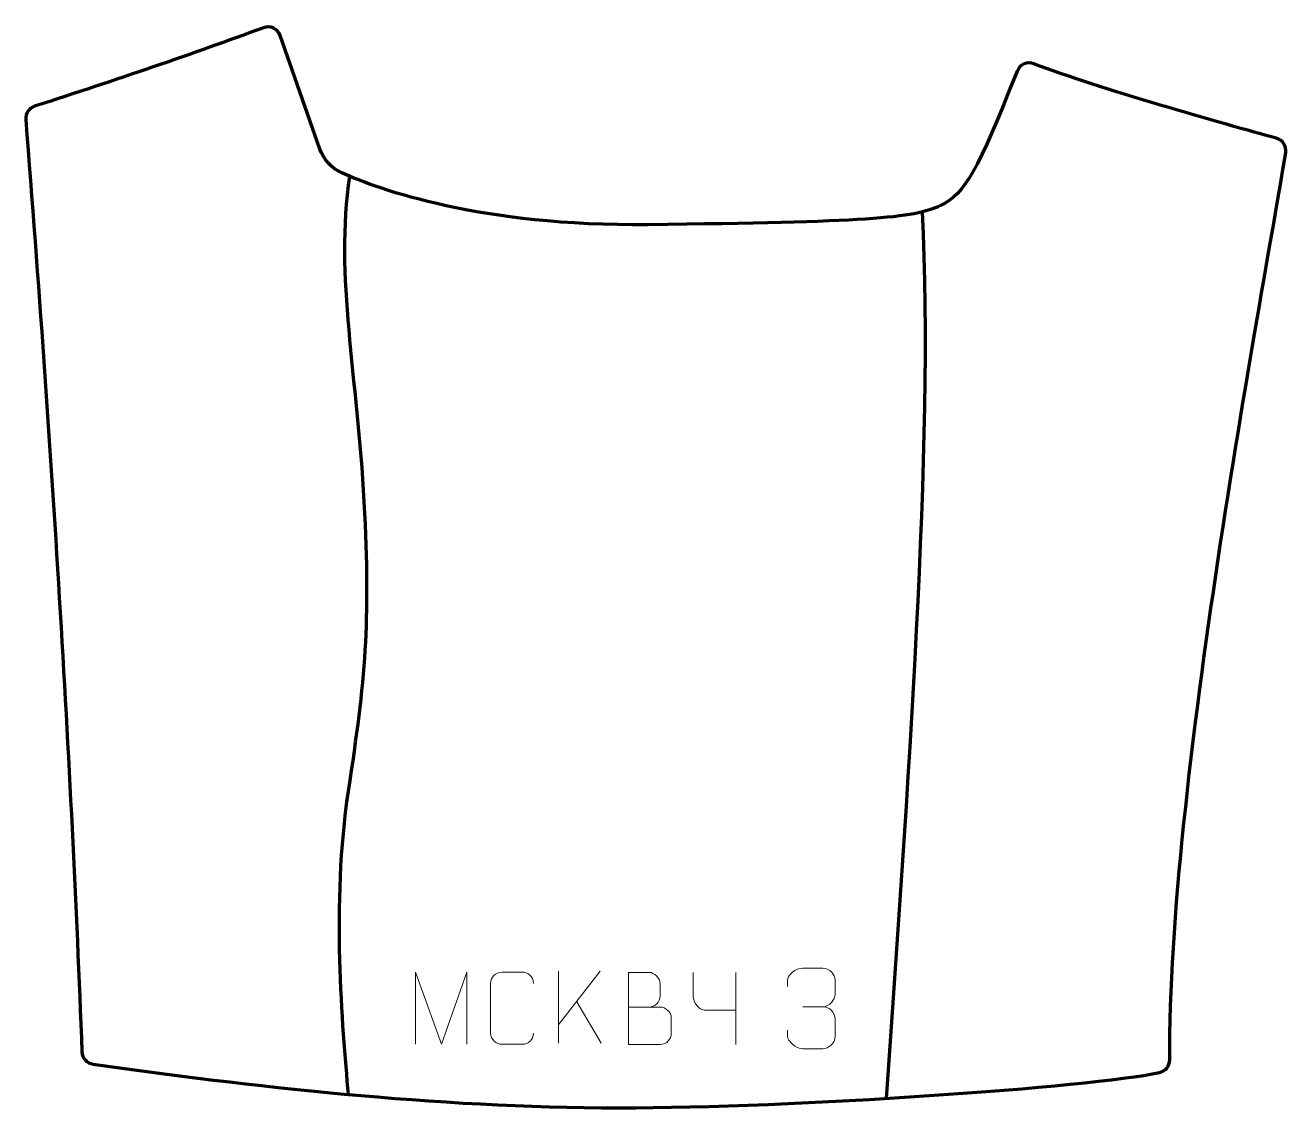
# Model space of a CAD drawing. Header units: millimetres. Extents: x -195 to 195, y -168 to 168.
import ezdxf

# ---------------------------------------------------------------- set-up
doc = ezdxf.new("R2010")
doc.units = ezdxf.units.MM
doc.header["$MEASUREMENT"] = 0
doc.layers.add('layer 2', color=7, linetype='Continuous')
doc.layers.add('layer 3', color=7, linetype='Continuous')

msp = doc.modelspace()

# ---------------------------------------------------------------- linework, layer by layer
at = {"layer": 'layer 2', "color": 230, "lineweight": 200}
msp.add_open_spline([(-177.7919, -150.1449), (-181.248, -59.4704), (-187.2015, 37.9532), (-195.2064, 138.7626), (-195.2064, 138.7626), (-195.3535, 140.617), (-194.2052, 142.3309), (-192.4346, 142.9021), (-192.4346, 142.9021), (-167.2043, 151.0435), (-143.3759, 159.1623), (-121.5478, 167.2494), (-121.5478, 167.2494), (-119.4438, 168.0287), (-117.112, 166.9298), (-116.3697, 164.8124), (-116.3697, 164.8124), (-116.3697, 164.8124), (-104.0328, 129.6228), (-104.0328, 129.6228), (-104.0328, 129.6228), (-102.8852, 126.3489), (-100.4485, 123.687), (-97.2845, 122.2646), (-97.2845, 122.2646), (-85.7296, 117.0696), (-54.272, 105.6247), (-2.3841, 106.2111), (-2.3841, 106.2111), (64.624, 106.9685), (80.1455, 108.1041), (88.222, 112.1423), (88.222, 112.1423), (95.9961, 116.0292), (99.5609, 122.7228), (111.9727, 153.8333), (111.9727, 153.8333), (112.788, 155.8765), (115.0927, 156.8833), (117.1455, 156.0917), (117.1455, 156.0917), (136.7275, 148.5423), (176.8443, 137.2033), (192.2604, 133.0158), (192.2604, 133.0158), (194.2437, 132.4771), (195.4967, 130.5298), (195.1676, 128.501), (195.1676, 128.501), (187.6513, 82.176), (158.8759, -67.2851), (159.2411, -152.633), (159.2411, -152.633), (159.2495, -154.5437), (157.9164, -156.1929), (156.046, -156.5827), (156.046, -156.5827), (134.2704, -161.1201), (43.4361, -167.5001), (-11.4699, -167.5001), (-11.4699, -167.5001), (-68.4262, -167.5001), (-127.1891, -160.6351), (-174.3452, -153.9648), (-174.3452, -153.9648), (-176.2682, -153.6928), (-177.7178, -152.0859), (-177.7919, -150.1449)], degree=3, knots=[0, 0, 0, 0, 0.05555556, 0.05555556, 0.05555556, 0.05555556, 0.11111111, 0.11111111, 0.11111111, 0.11111111, 0.16666667, 0.16666667, 0.16666667, 0.16666667, 0.22222222, 0.22222222, 0.22222222, 0.22222222, 0.27777778, 0.27777778, 0.27777778, 0.27777778, 0.33333333, 0.33333333, 0.33333333, 0.33333333, 0.38888889, 0.38888889, 0.38888889, 0.38888889, 0.44444444, 0.44444444, 0.44444444, 0.44444444, 0.5, 0.5, 0.5, 0.5, 0.55555556, 0.55555556, 0.55555556, 0.55555556, 0.61111111, 0.61111111, 0.61111111, 0.61111111, 0.66666667, 0.66666667, 0.66666667, 0.66666667, 0.72222222, 0.72222222, 0.72222222, 0.72222222, 0.77777778, 0.77777778, 0.77777778, 0.77777778, 0.83333333, 0.83333333, 0.83333333, 0.83333333, 0.88888889, 0.88888889, 0.88888889, 0.88888889, 1, 1, 1, 1], dxfattribs=at)
at = {"layer": 'layer 3', "color": 142, "lineweight": 200}
msp.add_open_spline([(-95.1934, -163.3598), (-97.078, -142.2517), (-100.4809, -104.4007), (-95.1934, -69.3389), (-95.1934, -69.3389), (-89.906, -34.277), (-88.3125, -17.9413), (-90.3047, 20.3081), (-90.3047, 20.3081), (-92.2968, 58.5576), (-99.4469, 90.5631), (-94.7761, 121.1768)], degree=3, knots=[0, 0, 0, 0, 0.25, 0.25, 0.25, 0.25, 0.5, 0.5, 0.5, 0.5, 1, 1, 1, 1], dxfattribs=at)
msp.add_open_spline([(71.5307, -164.5791), (77.8331, -70.9325), (86.2906, 37.4811), (82.6594, 110.1745)], degree=3, dxfattribs=at)
at = {"layer": 'layer 3', "color": 250, "lineweight": 9}
for points, knots in [([(40.8209, -129.9297), (40.8209, -129.9297), (40.8209, -128.0725), (40.8209, -128.0725), (40.8209, -128.0725), (40.8066, -126.3306), (43.4711, -124.2125), (45.5302, -124.2352), (45.5302, -124.2352), (47.5943, -124.2352), (49.6583, -124.2352), (51.722, -124.2352), (51.722, -124.2352), (53.9165, -124.2264), (55.5148, -126.0732), (55.5592, -127.9853), (55.5592, -127.9853), (55.5588, -129.4204), (55.5588, -130.8555), (55.5592, -132.291), (55.5592, -132.291), (55.5106, -133.9445), (53.908, -136.1745), (51.7097, -136.1645), (51.7097, -136.1645), (53.9134, -136.1757), (55.5214, -137.9789), (55.5754, -140.0384), (55.5754, -140.0384), (55.575, -141.8231), (55.575, -143.6078), (55.5754, -145.3929), (55.5754, -145.3929), (55.5855, -147.4543), (53.5306, -149.2174), (51.7097, -149.2093), (51.7097, -149.2093), (49.6444, -149.209), (47.5792, -149.209), (45.5136, -149.2093), (45.5136, -149.2093), (43.345, -149.1978), (40.814, -146.7976), (40.7954, -145.3358), (40.7954, -145.3358), (40.7954, -145.3358), (40.7954, -143.4272), (40.7954, -143.4272)], [0, 0, 0, 0, 0.07692308, 0.07692308, 0.07692308, 0.07692308, 0.15384615, 0.15384615, 0.15384615, 0.15384615, 0.23076923, 0.23076923, 0.23076923, 0.23076923, 0.30769231, 0.30769231, 0.30769231, 0.30769231, 0.38461538, 0.38461538, 0.38461538, 0.38461538, 0.46153846, 0.46153846, 0.46153846, 0.46153846, 0.53846154, 0.53846154, 0.53846154, 0.53846154, 0.61538462, 0.61538462, 0.61538462, 0.61538462, 0.69230769, 0.69230769, 0.69230769, 0.69230769, 0.76923077, 0.76923077, 0.76923077, 0.76923077, 0.84615385, 0.84615385, 0.84615385, 0.84615385, 1, 1, 1, 1]), ([(-74.424, -147.817), (-74.424, -147.817), (-74.424, -125.4628), (-74.424, -125.4628), (-74.424, -125.4628), (-74.424, -125.4628), (-66.4299, -147.817), (-66.4299, -147.817), (-66.4299, -147.817), (-66.4299, -147.817), (-58.5839, -125.4633), (-58.5839, -125.4633), (-58.5839, -125.4633), (-58.5839, -125.4633), (-58.5839, -147.817), (-58.5839, -147.817)], [0, 0, 0, 0, 0.2, 0.2, 0.2, 0.2, 0.4, 0.4, 0.4, 0.4, 0.6, 0.6, 0.6, 0.6, 1, 1, 1, 1]), ([(-37.8553, -144.3956), (-37.9805, -146.4766), (-39.4827, -147.8018), (-41.4064, -147.8115), (-41.4064, -147.8115), (-43.495, -147.8112), (-45.5836, -147.8112), (-47.6719, -147.8115), (-47.6719, -147.8115), (-49.3961, -147.9059), (-51.1625, -146.218), (-51.1525, -144.4112), (-51.1525, -144.4112), (-51.1521, -139.243), (-51.1521, -134.0753), (-51.1525, -128.9079), (-51.1525, -128.9079), (-51.1487, -126.9928), (-49.5842, -125.4529), (-47.6563, -125.465), (-47.6563, -125.465), (-45.5733, -125.465), (-43.4898, -125.465), (-41.4064, -125.465), (-41.4064, -125.465), (-39.6629, -125.4332), (-37.8792, -126.7691), (-37.8553, -128.9525)], [0, 0, 0, 0, 0.125, 0.125, 0.125, 0.125, 0.25, 0.25, 0.25, 0.25, 0.375, 0.375, 0.375, 0.375, 0.5, 0.5, 0.5, 0.5, 0.625, 0.625, 0.625, 0.625, 0.75, 0.75, 0.75, 0.75, 1, 1, 1, 1]), ([(-8.45, -136.2852), (-5.191, -136.2848), (-1.9316, -136.2848), (1.3281, -136.2852), (1.3281, -136.2852), (3.0974, -136.3007), (4.8203, -137.8557), (4.8203, -139.6915), (4.8203, -139.6915), (4.82, -140.7023), (4.82, -143.4336), (4.8203, -144.4447), (4.8203, -144.4447), (4.8362, -146.1088), (3.4549, -147.9126), (1.3755, -147.8974), (1.3755, -147.8974), (-1.8845, -147.8971), (-5.1442, -147.8971), (-8.4035, -147.8974), (-8.4035, -147.8974), (-8.4035, -140.447), (-8.4035, -132.9969), (-8.4035, -125.5471), (-8.4035, -125.5471), (-6.2774, -125.5471), (-4.151, -125.5471), (-2.0245, -125.5471), (-2.0245, -125.5471), (-0.519, -125.5313), (1.359, -127.2425), (1.3749, -129.0002), (1.3749, -129.0002), (1.3745, -130.8508), (1.3745, -130.9815), (1.3749, -132.8324), (1.3749, -132.8324), (1.3903, -134.683), (-0.2706, -136.3007), (-2.071, -136.2852)], [0, 0, 0, 0, 0.09090909, 0.09090909, 0.09090909, 0.09090909, 0.18181818, 0.18181818, 0.18181818, 0.18181818, 0.27272727, 0.27272727, 0.27272727, 0.27272727, 0.36363636, 0.36363636, 0.36363636, 0.36363636, 0.45454545, 0.45454545, 0.45454545, 0.45454545, 0.54545455, 0.54545455, 0.54545455, 0.54545455, 0.63636364, 0.63636364, 0.63636364, 0.63636364, 0.72727273, 0.72727273, 0.72727273, 0.72727273, 0.81818182, 0.81818182, 0.81818182, 0.81818182, 1, 1, 1, 1]), ([(11.5885, -125.547), (11.5885, -128.5564), (11.5885, -129.8455), (11.5885, -132.8553), (11.5885, -132.8553), (11.5758, -134.8318), (13.3724, -137.1868), (15.0565, -137.1995), (15.0565, -137.1995), (15.0565, -137.1995), (24.7823, -137.1995), (24.7823, -137.1995)], [0, 0, 0, 0, 0.25, 0.25, 0.25, 0.25, 0.5, 0.5, 0.5, 0.5, 1, 1, 1, 1])]:
    msp.add_open_spline(points, degree=3, knots=knots, dxfattribs=at)
for points in [[(-17.2672, -125.1097), (-17.2672, -125.1097), (-30.2049, -141.8843), (-30.2049, -141.8843)], [(-30.1436, -125.1097), (-30.1436, -125.1097), (-30.1436, -147.46), (-30.1436, -147.46)], [(24.7823, -125.547), (24.7823, -125.547), (24.7823, -147.8973), (24.7823, -147.8973)], [(-16.9172, -147.46), (-16.9172, -147.46), (-24.5039, -134.6399), (-24.5039, -134.6399)], [(45.5306, -136.1749), (45.5306, -136.1749), (51.727, -136.1749), (51.727, -136.1749)]]:
    msp.add_open_spline(points, degree=3, dxfattribs=at)

doc.saveas('drawing.dxf')
